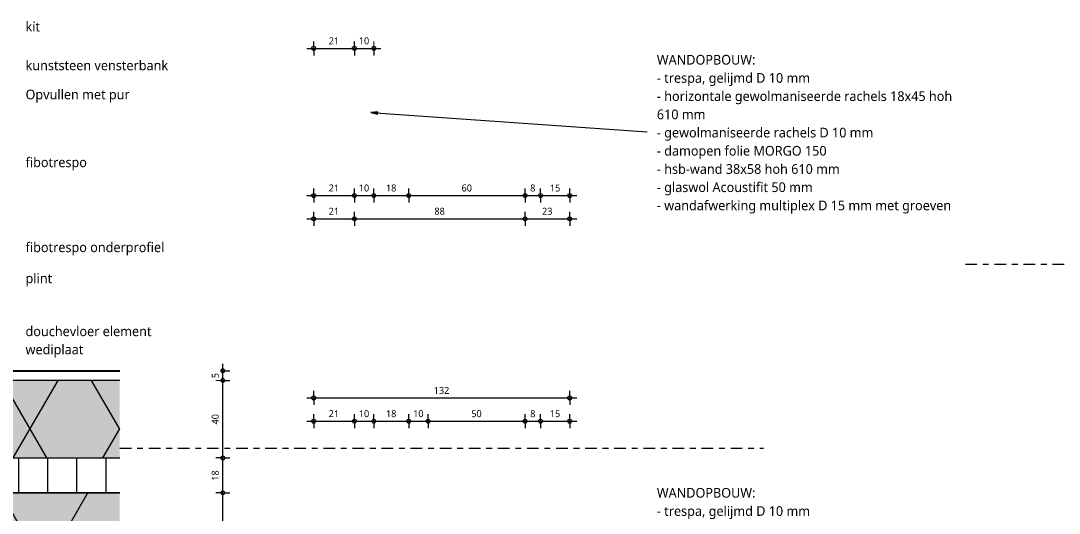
# Model space of a CAD drawing. Header units: millimetres. Extents: x 2457 to 4349, y 3067 to 7524.
# Drawn here: x 3136 to 3671, y 6836 to 7091 of the extents above; entities that cross this region are included whole.
import ezdxf

# ---------------------------------------------------------------- set-up
doc = ezdxf.new("R2010")
doc.units = ezdxf.units.MM
doc.linetypes.add('MV_center', pattern=[15, 6, -3, 3, -3])
for name, color, linetype, lineweight in [('A-ANNO-DIMS', 211, 'Continuous', 13), ('A-ANNO-DIMS-2', 211, 'Continuous', 13), ('A-DETL', 90, 'Continuous', 13), ('A-DETL-GENF', 92, 'Continuous', 18), ('A-DETL-MEDM', 33, 'Continuous', 25), ('G-ANNO-TEXT', 231, 'Continuous', 13)]:
    doc.layers.add(name, color=color, linetype=linetype, lineweight=lineweight)
doc.styles.add('Segoe UI_1', font='segoeui.ttf', dxfattribs={"height": 3.6})
doc.styles.add('Segoe UI_3', font='segoeui.ttf', dxfattribs={"height": 5})
doc.styles.add('Segoe UI_B', font='segoeui.ttf', dxfattribs={"height": 5})
doc.dimstyles.new('1_8_mm', dxfattribs={"dimscale": 304.8, "dimtxt": 3.77051, "dimasz": 0.006562, "dimexe": 0.011811, "dimexo": 0.0625, "dimgap": 0.003281, "dimtad": 1, "dimdec": 0, "dimzin": 0, "dimdsep": 46, "dimtxsty": 'Segoe UI_1', "dimblk1": 'DOTBLANK', "dimblk2": 'DOTBLANK', "dimsah": 1, "dimcen": 0.09, "dimdle": 0.011811, "dimazin": 0, "dimtfac": 1, "dimtdec": 4, "dimtix": 1, "dimtmove": 0, "dimatfit": 3, "dimfxl": 0.011811, "dimfxlon": 1, "dimtvp": 1, "dimtfill": 1, "dimtolj": 1, "dimtzin": 0, "dimarcsym": 2})

# ---------------------------------------------------------------- blocks, each defined once
blk = doc.blocks.new('42 isolatie - Type 1-3779071-Details Strandbaak Strandhuis 2_0')
at = {"layer": 'A-DETL-GENF'}
blk.add_hatch(color=256, dxfattribs=at).paths.add_polyline_path([(4.28, 0.8), (253.82, 0.8), (253.82, 89.8), (73.78, 89.8), (73.78, 79.3), (16.28, 79.3), (14.7, 79.19), (13.17, 78.89), (11.69, 78.39), (10.28, 77.69), (8.97, 76.82), (7.79, 75.79), (6.76, 74.6), (5.89, 73.3), (5.19, 71.89), (4.69, 70.41), (4.38, 68.88), (4.28, 67.3), (4.28, 59.63)])
at = {"layer": 'A-DETL-GENF', "lineweight": 13}
h = blk.add_hatch(dxfattribs=at)
h.set_pattern_fill('FP_13', color=256, style=0, pattern_type=2)
h.set_pattern_definition([(60, (-357.56, 184.11), (-79.674, 46), []), (120, (-357.56, 184.11), (-79.674, -46), [])])
h.paths.add_polyline_path([(4.28, 0.8), (253.82, 0.8), (253.82, 89.8), (73.78, 89.8), (73.78, 79.3), (16.28, 79.3), (14.7, 79.19), (13.17, 78.89), (11.69, 78.39), (10.28, 77.69), (8.97, 76.82), (7.79, 75.79), (6.76, 74.6), (5.89, 73.3), (5.19, 71.89), (4.69, 70.41), (4.38, 68.88), (4.28, 67.3), (4.28, 59.63)])
at = {"layer": 'A-DETL-GENF'}
for p, q in [((253.82, 89.8), (73.78, 89.8)), ((4.28, 0.8), (253.82, 0.8))]:
    blk.add_line(p, q, dxfattribs=at)
blk = doc.blocks.new('00 plaatmateriaal1 - d_18 mm-3252151-Details Strandbaak Strandhuis 2_0')
at = {"layer": 'A-DETL-GENF', "lineweight": 13}
h = blk.add_hatch(dxfattribs=at)
h.set_pattern_fill('FP_1', color=256, style=0, pattern_type=2)
h.set_pattern_definition([(270, (0, 0), (-15, -9e-16), [])])
h.paths.add_polyline_path([(43.96, 18), (43.96, 0), (250, 0), (250, 18), (146.48, 18)])
at = {"layer": 'A-DETL-MEDM', "lineweight": 18}
for p, q in [((224, 18), (43.96, 18)), ((250, 0), (250, 18))]:
    blk.add_line(p, q, dxfattribs=at)
blk = doc.blocks.new('42 isolatie - Type 1-3779572-Details Strandbaak Strandhuis 2_0')
at = {"layer": 'A-DETL-GENF'}
blk.add_hatch(color=256, dxfattribs=at).paths.add_polyline_path([(138.32, 0.8), (138.32, 40.8), (0.28, 40.8), (0.28, 0.8), (35.8, 0.8)])
at = {"layer": 'A-DETL-GENF', "lineweight": 13}
h = blk.add_hatch(dxfattribs=at)
h.set_pattern_fill('FP_19', color=256, style=0, pattern_type=2)
h.set_pattern_definition([(60, (0, 0), (-34.641, 20), []), (120, (0, 0), (-34.641, -20), [])])
h.paths.add_polyline_path([(138.32, 0.8), (138.32, 40.8), (0.28, 40.8), (0.28, 0.8), (35.8, 0.8)])
at = {"layer": 'A-DETL-GENF'}
for p, q in [((138.32, 40.8), (0.28, 40.8)), ((0.28, 40.8), (0.28, 0.8)), ((138.32, 40.8), (0.28, 40.8)), ((0.28, 0.8), (138.32, 0.8)), ((0.28, 0.8), (138.32, 0.8))]:
    blk.add_line(p, q, dxfattribs=at)
blk = doc.blocks.new('42 isolatie - Type 1-3778954-Details Strandbaak Strandhuis 2_0')
at = {"layer": 'A-DETL-GENF'}
h = blk.add_hatch(color=256, dxfattribs=at)
h.paths.add_polyline_path([(0.28, 0.8), (61.21, 0.8), (61.21, 50.8), (0.28, 50.8)])
h.paths.add_polyline_path([(490.59, 50.8), (490.59, 0.8), (520.28, 0.8), (520.28, 50.8)])
at = {"layer": 'A-DETL-GENF', "lineweight": 13}
h = blk.add_hatch(dxfattribs=at)
h.set_pattern_fill('FP_12', color=256, style=0, pattern_type=2)
h.set_pattern_definition([(60, (0, 0), (-45.0333, 26), []), (120, (0, 0), (-45.0333, -26), [])])
h.paths.add_polyline_path([(0.28, 0.8), (61.21, 0.8), (61.21, 50.8), (0.28, 50.8)])
h.paths.add_polyline_path([(490.59, 50.8), (490.59, 0.8), (520.28, 0.8), (520.28, 50.8)])
at = {"layer": 'A-DETL-GENF'}
for p, q in [((61.21, 50.8), (0.28, 50.8)), ((0.28, 50.8), (0.28, 0.8)), ((61.21, 50.8), (0.28, 50.8)), ((520.28, 50.8), (490.59, 50.8)), ((520.28, 50.8), (490.59, 50.8)), ((520.28, 0.8), (520.28, 50.8)), ((0.28, 0.8), (61.21, 0.8)), ((0.28, 0.8), (61.21, 0.8)), ((490.59, 0.8), (520.28, 0.8)), ((490.59, 0.8), (520.28, 0.8))]:
    blk.add_line(p, q, dxfattribs=at)
blk = doc.blocks.new('NLRS_00_DI_maskeer - Type 1-4234634-Details Strandbaak Strandhuis 2_0')
at = {"layer": 'A-DETL-GENF', "linetype": 'MV_center'}
blk.add_line((200, 0), (-100, 0), dxfattribs=at)
blk = doc.blocks.new('NLRS_00_DI_maskeer - Type 1-4234795-Details Strandbaak Strandhuis 2_0')
at = {"layer": 'A-DETL-GENF', "linetype": 'MV_center'}
blk.add_line((232, 0), (-100, 0), dxfattribs=at)
blk = doc.blocks.new('DIMBLOCK61-Details Strandbaak Strandhuis 2_0')
at = {"layer": 'A-ANNO-DIMS-2'}
for p, q in [((3240.2, 6847), (3236.6, 6847)), ((3240.2, 6758), (3240.2, 6847)), ((3240.2, 6847), (3243.8, 6847)), ((3240.2, 6758), (3236.6, 6758)), ((3240.2, 6758), (3243.8, 6758))]:
    blk.add_line(p, q, dxfattribs=at)
for centre in [(3240.2, 6847), (3240.2, 6758)]:
    blk.add_circle(centre, 1, dxfattribs=at)
at = {"layer": 'A-ANNO-DIMS-2', "color": 0, "insert": (3234.5, 6799.76), "char_height": 3.6, "width": 6.5813, "attachment_point": 1, "rotation": 90, "line_spacing_factor": 1.142579, "style": 'Segoe UI_1', "bg_fill": 3, "box_fill_scale": 1.25, "bg_fill_color": 9, "bg_fill_true_color": 13158600, "bg_fill_transparency": 0}
blk.add_mtext('89', dxfattribs=at)
blk = doc.blocks.new('_DotBlank')
at = {"color": 0, "linetype": 'ByBlock', "lineweight": -2}
blk.add_line((-0.5, 0), (-1, 0), dxfattribs=at)
blk.add_circle((0, 0), 0.5, dxfattribs=at)
blk = doc.blocks.new('DIMBLOCK62-Details Strandbaak Strandhuis 2_0')
at = {"layer": 'A-ANNO-DIMS-2'}
for p, q in [((3240.2, 6865), (3236.6, 6865)), ((3240.2, 6847), (3240.2, 6865)), ((3240.2, 6865), (3243.8, 6865)), ((3240.2, 6847), (3236.6, 6847)), ((3240.2, 6847), (3243.8, 6847))]:
    blk.add_line(p, q, dxfattribs=at)
for centre in [(3240.2, 6865), (3240.2, 6847)]:
    blk.add_circle(centre, 1, dxfattribs=at)
at = {"layer": 'A-ANNO-DIMS-2', "color": 0, "insert": (3234.5, 6853.26), "char_height": 3.6, "width": 6.5813, "attachment_point": 1, "rotation": 90, "line_spacing_factor": 1.142579, "style": 'Segoe UI_1', "bg_fill": 3, "box_fill_scale": 1.25, "bg_fill_color": 9, "bg_fill_true_color": 13158600, "bg_fill_transparency": 0}
blk.add_mtext('18', dxfattribs=at)
blk = doc.blocks.new('DIMBLOCK63-Details Strandbaak Strandhuis 2_0')
at = {"layer": 'A-ANNO-DIMS-2'}
for p, q in [((3240.2, 6905), (3236.6, 6905)), ((3240.2, 6865), (3240.2, 6905)), ((3240.2, 6905), (3243.8, 6905)), ((3240.2, 6865), (3236.6, 6865)), ((3240.2, 6865), (3243.8, 6865))]:
    blk.add_line(p, q, dxfattribs=at)
for centre in [(3240.2, 6905), (3240.2, 6865)]:
    blk.add_circle(centre, 1, dxfattribs=at)
at = {"layer": 'A-ANNO-DIMS-2', "color": 0, "insert": (3234.5, 6882.26), "char_height": 3.6, "width": 6.5813, "attachment_point": 1, "rotation": 90, "line_spacing_factor": 1.142579, "style": 'Segoe UI_1', "bg_fill": 3, "box_fill_scale": 1.25, "bg_fill_color": 9, "bg_fill_true_color": 13158600, "bg_fill_transparency": 0}
blk.add_mtext('40', dxfattribs=at)
blk = doc.blocks.new('DIMBLOCK64-Details Strandbaak Strandhuis 2_0')
at = {"layer": 'A-ANNO-DIMS-2'}
for p, q in [((3240.2, 6905), (3240.2, 6913.6)), ((3240.2, 6910), (3236.6, 6910)), ((3240.2, 6910), (3243.8, 6910)), ((3240.2, 6905), (3236.6, 6905)), ((3240.2, 6905), (3243.8, 6905))]:
    blk.add_line(p, q, dxfattribs=at)
for centre in [(3240.2, 6910), (3240.2, 6905)]:
    blk.add_circle(centre, 1, dxfattribs=at)
at = {"layer": 'A-ANNO-DIMS-2', "color": 0, "insert": (3234.5, 6906.13), "char_height": 3.6, "width": 3.2906, "attachment_point": 1, "rotation": 90, "line_spacing_factor": 1.142579, "style": 'Segoe UI_1', "bg_fill": 3, "box_fill_scale": 1.25, "bg_fill_color": 9, "bg_fill_true_color": 13158600, "bg_fill_transparency": 0}
blk.add_mtext('5', dxfattribs=at)
blk = doc.blocks.new('DIMBLOCK71-Details Strandbaak Strandhuis 2_0')
at = {"layer": 'A-ANNO-DIMS-2'}
for p, q in [((3287.05, 6883.96), (3287.05, 6887.56)), ((3308.05, 6883.96), (3308.05, 6887.56)), ((3283.45, 6883.96), (3308.05, 6883.96)), ((3287.05, 6883.96), (3287.05, 6880.36)), ((3308.05, 6883.96), (3308.05, 6880.36))]:
    blk.add_line(p, q, dxfattribs=at)
for centre in [(3287.05, 6883.96), (3308.05, 6883.96)]:
    blk.add_circle(centre, 1, dxfattribs=at)
at = {"layer": 'A-ANNO-DIMS-2', "color": 0, "insert": (3294.81, 6889.66), "char_height": 3.6, "width": 6.5813, "attachment_point": 1, "line_spacing_factor": 1.142579, "style": 'Segoe UI_1', "bg_fill": 3, "box_fill_scale": 1.25, "bg_fill_color": 9, "bg_fill_true_color": 13158600, "bg_fill_transparency": 0}
blk.add_mtext('21', dxfattribs=at)
blk = doc.blocks.new('DIMBLOCK72-Details Strandbaak Strandhuis 2_0')
at = {"layer": 'A-ANNO-DIMS-2'}
for p, q in [((3308.05, 6883.96), (3308.05, 6887.56)), ((3318.05, 6883.96), (3318.05, 6887.56)), ((3308.05, 6883.96), (3318.05, 6883.96)), ((3308.05, 6883.96), (3308.05, 6880.36)), ((3318.05, 6883.96), (3318.05, 6880.36))]:
    blk.add_line(p, q, dxfattribs=at)
for centre in [(3308.05, 6883.96), (3318.05, 6883.96)]:
    blk.add_circle(centre, 1, dxfattribs=at)
at = {"layer": 'A-ANNO-DIMS-2', "color": 0, "insert": (3310.31, 6889.66), "char_height": 3.6, "width": 6.5813, "attachment_point": 1, "line_spacing_factor": 1.142579, "style": 'Segoe UI_1', "bg_fill": 3, "box_fill_scale": 1.25, "bg_fill_color": 9, "bg_fill_true_color": 13158600, "bg_fill_transparency": 0}
blk.add_mtext('10', dxfattribs=at)
blk = doc.blocks.new('DIMBLOCK73-Details Strandbaak Strandhuis 2_0')
at = {"layer": 'A-ANNO-DIMS-2'}
for p, q in [((3318.05, 6883.96), (3318.05, 6887.56)), ((3336.05, 6883.96), (3336.05, 6887.56)), ((3318.05, 6883.96), (3336.05, 6883.96)), ((3318.05, 6883.96), (3318.05, 6880.36)), ((3336.05, 6883.96), (3336.05, 6880.36))]:
    blk.add_line(p, q, dxfattribs=at)
for centre in [(3318.05, 6883.96), (3336.05, 6883.96)]:
    blk.add_circle(centre, 1, dxfattribs=at)
at = {"layer": 'A-ANNO-DIMS-2', "color": 0, "insert": (3324.31, 6889.66), "char_height": 3.6, "width": 6.5813, "attachment_point": 1, "line_spacing_factor": 1.142579, "style": 'Segoe UI_1', "bg_fill": 3, "box_fill_scale": 1.25, "bg_fill_color": 9, "bg_fill_true_color": 13158600, "bg_fill_transparency": 0}
blk.add_mtext('18', dxfattribs=at)
blk = doc.blocks.new('DIMBLOCK74-Details Strandbaak Strandhuis 2_0')
at = {"layer": 'A-ANNO-DIMS-2'}
for p, q in [((3336.05, 6883.96), (3336.05, 6887.56)), ((3346.05, 6883.96), (3346.05, 6887.56)), ((3336.05, 6883.96), (3346.05, 6883.96)), ((3336.05, 6883.96), (3336.05, 6880.36)), ((3346.05, 6883.96), (3346.05, 6880.36))]:
    blk.add_line(p, q, dxfattribs=at)
for centre in [(3336.05, 6883.96), (3346.05, 6883.96)]:
    blk.add_circle(centre, 1, dxfattribs=at)
at = {"layer": 'A-ANNO-DIMS-2', "color": 0, "insert": (3338.31, 6889.66), "char_height": 3.6, "width": 6.5813, "attachment_point": 1, "line_spacing_factor": 1.142579, "style": 'Segoe UI_1', "bg_fill": 3, "box_fill_scale": 1.25, "bg_fill_color": 9, "bg_fill_true_color": 13158600, "bg_fill_transparency": 0}
blk.add_mtext('10', dxfattribs=at)
blk = doc.blocks.new('DIMBLOCK75-Details Strandbaak Strandhuis 2_0')
at = {"layer": 'A-ANNO-DIMS-2'}
for p, q in [((3346.05, 6883.96), (3346.05, 6887.56)), ((3396.05, 6883.96), (3396.05, 6887.56)), ((3346.05, 6883.96), (3396.05, 6883.96)), ((3346.05, 6883.96), (3346.05, 6880.36)), ((3396.05, 6883.96), (3396.05, 6880.36))]:
    blk.add_line(p, q, dxfattribs=at)
for centre in [(3346.05, 6883.96), (3396.05, 6883.96)]:
    blk.add_circle(centre, 1, dxfattribs=at)
at = {"layer": 'A-ANNO-DIMS-2', "color": 0, "insert": (3368.31, 6889.66), "char_height": 3.6, "width": 6.5813, "attachment_point": 1, "line_spacing_factor": 1.142579, "style": 'Segoe UI_1', "bg_fill": 3, "box_fill_scale": 1.25, "bg_fill_color": 9, "bg_fill_true_color": 13158600, "bg_fill_transparency": 0}
blk.add_mtext('50', dxfattribs=at)
blk = doc.blocks.new('DIMBLOCK76-Details Strandbaak Strandhuis 2_0')
at = {"layer": 'A-ANNO-DIMS-2'}
for p, q in [((3396.05, 6883.96), (3396.05, 6887.56)), ((3404.05, 6883.96), (3404.05, 6887.56)), ((3396.05, 6883.96), (3404.05, 6883.96)), ((3396.05, 6883.96), (3396.05, 6880.36)), ((3404.05, 6883.96), (3404.05, 6880.36))]:
    blk.add_line(p, q, dxfattribs=at)
for centre in [(3396.05, 6883.96), (3404.05, 6883.96)]:
    blk.add_circle(centre, 1, dxfattribs=at)
at = {"layer": 'A-ANNO-DIMS-2', "color": 0, "insert": (3398.68, 6889.66), "char_height": 3.6, "width": 3.2906, "attachment_point": 1, "line_spacing_factor": 1.142579, "style": 'Segoe UI_1', "bg_fill": 3, "box_fill_scale": 1.25, "bg_fill_color": 9, "bg_fill_true_color": 13158600, "bg_fill_transparency": 0}
blk.add_mtext('8', dxfattribs=at)
blk = doc.blocks.new('DIMBLOCK77-Details Strandbaak Strandhuis 2_0')
at = {"layer": 'A-ANNO-DIMS-2'}
for p, q in [((3404.05, 6883.96), (3404.05, 6887.56)), ((3419.05, 6883.96), (3419.05, 6887.56)), ((3404.05, 6883.96), (3422.65, 6883.96)), ((3404.05, 6883.96), (3404.05, 6880.36)), ((3419.05, 6883.96), (3419.05, 6880.36))]:
    blk.add_line(p, q, dxfattribs=at)
for centre in [(3404.05, 6883.96), (3419.05, 6883.96)]:
    blk.add_circle(centre, 1, dxfattribs=at)
at = {"layer": 'A-ANNO-DIMS-2', "color": 0, "insert": (3408.81, 6889.66), "char_height": 3.6, "width": 6.5813, "attachment_point": 1, "line_spacing_factor": 1.142579, "style": 'Segoe UI_1', "bg_fill": 3, "box_fill_scale": 1.25, "bg_fill_color": 9, "bg_fill_true_color": 13158600, "bg_fill_transparency": 0}
blk.add_mtext('15', dxfattribs=at)
blk = doc.blocks.new('DIMBLOCK78-Details Strandbaak Strandhuis 2_0')
at = {"layer": 'A-ANNO-DIMS-2'}
for p, q in [((3287.05, 6895.96), (3287.05, 6899.56)), ((3419.05, 6895.96), (3419.05, 6899.56)), ((3283.45, 6895.96), (3422.65, 6895.96)), ((3287.05, 6895.96), (3287.05, 6892.36)), ((3419.05, 6895.96), (3419.05, 6892.36))]:
    blk.add_line(p, q, dxfattribs=at)
for centre in [(3287.05, 6895.96), (3419.05, 6895.96)]:
    blk.add_circle(centre, 1, dxfattribs=at)
at = {"layer": 'A-ANNO-DIMS-2', "color": 0, "insert": (3348.94, 6901.66), "char_height": 3.6, "width": 9.8719, "attachment_point": 1, "line_spacing_factor": 1.142579, "style": 'Segoe UI_1', "bg_fill": 3, "box_fill_scale": 1.25, "bg_fill_color": 9, "bg_fill_true_color": 13158600, "bg_fill_transparency": 0}
blk.add_mtext('132', dxfattribs=at)
blk = doc.blocks.new('DIMBLOCK82-Details Strandbaak Strandhuis 2_0')
at = {"layer": 'A-ANNO-DIMS-2'}
for p, q in [((3287.05, 7000.36), (3287.05, 7003.96)), ((3308.05, 7000.36), (3308.05, 7003.96)), ((3283.45, 7000.36), (3308.05, 7000.36)), ((3287.05, 7000.36), (3287.05, 6996.76)), ((3308.05, 7000.36), (3308.05, 6996.76))]:
    blk.add_line(p, q, dxfattribs=at)
for centre in [(3287.05, 7000.36), (3308.05, 7000.36)]:
    blk.add_circle(centre, 1, dxfattribs=at)
at = {"layer": 'A-ANNO-DIMS-2', "color": 0, "insert": (3294.81, 7006.06), "char_height": 3.6, "width": 6.5813, "attachment_point": 1, "line_spacing_factor": 1.142579, "style": 'Segoe UI_1', "bg_fill": 3, "box_fill_scale": 1.25, "bg_fill_color": 9, "bg_fill_true_color": 13158600, "bg_fill_transparency": 0}
blk.add_mtext('21', dxfattribs=at)
blk = doc.blocks.new('DIMBLOCK83-Details Strandbaak Strandhuis 2_0')
at = {"layer": 'A-ANNO-DIMS-2'}
for p, q in [((3308.05, 7000.36), (3308.05, 7003.96)), ((3318.05, 7000.36), (3318.05, 7003.96)), ((3308.05, 7000.36), (3318.05, 7000.36)), ((3308.05, 7000.36), (3308.05, 6996.76)), ((3318.05, 7000.36), (3318.05, 6996.76))]:
    blk.add_line(p, q, dxfattribs=at)
for centre in [(3308.05, 7000.36), (3318.05, 7000.36)]:
    blk.add_circle(centre, 1, dxfattribs=at)
at = {"layer": 'A-ANNO-DIMS-2', "color": 0, "insert": (3310.31, 7006.06), "char_height": 3.6, "width": 6.5813, "attachment_point": 1, "line_spacing_factor": 1.142579, "style": 'Segoe UI_1', "bg_fill": 3, "box_fill_scale": 1.25, "bg_fill_color": 9, "bg_fill_true_color": 13158600, "bg_fill_transparency": 0}
blk.add_mtext('10', dxfattribs=at)
blk = doc.blocks.new('DIMBLOCK84-Details Strandbaak Strandhuis 2_0')
at = {"layer": 'A-ANNO-DIMS-2'}
for p, q in [((3318.05, 7000.36), (3318.05, 7003.96)), ((3336.05, 7000.36), (3336.05, 7003.96)), ((3318.05, 7000.36), (3336.05, 7000.36)), ((3318.05, 7000.36), (3318.05, 6996.76)), ((3336.05, 7000.36), (3336.05, 6996.76))]:
    blk.add_line(p, q, dxfattribs=at)
for centre in [(3318.05, 7000.36), (3336.05, 7000.36)]:
    blk.add_circle(centre, 1, dxfattribs=at)
at = {"layer": 'A-ANNO-DIMS-2', "color": 0, "insert": (3324.31, 7006.06), "char_height": 3.6, "width": 6.5813, "attachment_point": 1, "line_spacing_factor": 1.142579, "style": 'Segoe UI_1', "bg_fill": 3, "box_fill_scale": 1.25, "bg_fill_color": 9, "bg_fill_true_color": 13158600, "bg_fill_transparency": 0}
blk.add_mtext('18', dxfattribs=at)
blk = doc.blocks.new('DIMBLOCK85-Details Strandbaak Strandhuis 2_0')
at = {"layer": 'A-ANNO-DIMS-2'}
for p, q in [((3336.05, 7000.36), (3336.05, 7003.96)), ((3396.05, 7000.36), (3396.05, 7003.96)), ((3336.05, 7000.36), (3396.05, 7000.36)), ((3336.05, 7000.36), (3336.05, 6996.76)), ((3396.05, 7000.36), (3396.05, 6996.76))]:
    blk.add_line(p, q, dxfattribs=at)
for centre in [(3336.05, 7000.36), (3396.05, 7000.36)]:
    blk.add_circle(centre, 1, dxfattribs=at)
at = {"layer": 'A-ANNO-DIMS-2', "color": 0, "insert": (3363.31, 7006.06), "char_height": 3.6, "width": 6.5813, "attachment_point": 1, "line_spacing_factor": 1.142579, "style": 'Segoe UI_1', "bg_fill": 3, "box_fill_scale": 1.25, "bg_fill_color": 9, "bg_fill_true_color": 13158600, "bg_fill_transparency": 0}
blk.add_mtext('60', dxfattribs=at)
blk = doc.blocks.new('DIMBLOCK86-Details Strandbaak Strandhuis 2_0')
at = {"layer": 'A-ANNO-DIMS-2'}
for p, q in [((3396.05, 7000.36), (3396.05, 7003.96)), ((3404.05, 7000.36), (3404.05, 7003.96)), ((3396.05, 7000.36), (3404.05, 7000.36)), ((3396.05, 7000.36), (3396.05, 6996.76)), ((3404.05, 7000.36), (3404.05, 6996.76))]:
    blk.add_line(p, q, dxfattribs=at)
for centre in [(3396.05, 7000.36), (3404.05, 7000.36)]:
    blk.add_circle(centre, 1, dxfattribs=at)
at = {"layer": 'A-ANNO-DIMS-2', "color": 0, "insert": (3398.68, 7006.06), "char_height": 3.6, "width": 3.2906, "attachment_point": 1, "line_spacing_factor": 1.142579, "style": 'Segoe UI_1', "bg_fill": 3, "box_fill_scale": 1.25, "bg_fill_color": 9, "bg_fill_true_color": 13158600, "bg_fill_transparency": 0}
blk.add_mtext('8', dxfattribs=at)
blk = doc.blocks.new('DIMBLOCK87-Details Strandbaak Strandhuis 2_0')
at = {"layer": 'A-ANNO-DIMS-2'}
for p, q in [((3404.05, 7000.36), (3404.05, 7003.96)), ((3419.05, 7000.36), (3419.05, 7003.96)), ((3404.05, 7000.36), (3422.65, 7000.36)), ((3404.05, 7000.36), (3404.05, 6996.76)), ((3419.05, 7000.36), (3419.05, 6996.76))]:
    blk.add_line(p, q, dxfattribs=at)
for centre in [(3404.05, 7000.36), (3419.05, 7000.36)]:
    blk.add_circle(centre, 1, dxfattribs=at)
at = {"layer": 'A-ANNO-DIMS-2', "color": 0, "insert": (3408.81, 7006.06), "char_height": 3.6, "width": 6.5813, "attachment_point": 1, "line_spacing_factor": 1.142579, "style": 'Segoe UI_1', "bg_fill": 3, "box_fill_scale": 1.25, "bg_fill_color": 9, "bg_fill_true_color": 13158600, "bg_fill_transparency": 0}
blk.add_mtext('15', dxfattribs=at)
blk = doc.blocks.new('DIMBLOCK88-Details Strandbaak Strandhuis 2_0')
at = {"layer": 'A-ANNO-DIMS-2'}
for p, q in [((3283.45, 6988.36), (3308.05, 6988.36)), ((3287.05, 6988.36), (3287.05, 6991.96)), ((3287.05, 6988.36), (3287.05, 6984.76)), ((3308.05, 6988.36), (3308.05, 6991.96)), ((3308.05, 6988.36), (3308.05, 6984.76))]:
    blk.add_line(p, q, dxfattribs=at)
for centre in [(3287.05, 6988.36), (3308.05, 6988.36)]:
    blk.add_circle(centre, 1, dxfattribs=at)
at = {"layer": 'A-ANNO-DIMS-2', "color": 0, "insert": (3294.81, 6994.06), "char_height": 3.6, "width": 6.5813, "attachment_point": 1, "line_spacing_factor": 1.142579, "style": 'Segoe UI_1', "bg_fill": 3, "box_fill_scale": 1.25, "bg_fill_color": 9, "bg_fill_true_color": 13158600, "bg_fill_transparency": 0}
blk.add_mtext('21', dxfattribs=at)
blk = doc.blocks.new('DIMBLOCK89-Details Strandbaak Strandhuis 2_0')
at = {"layer": 'A-ANNO-DIMS-2'}
for p, q in [((3308.05, 6988.36), (3308.05, 6991.96)), ((3308.05, 6988.36), (3396.05, 6988.36)), ((3308.05, 6988.36), (3308.05, 6984.76)), ((3396.05, 6988.36), (3396.05, 6991.96)), ((3396.05, 6988.36), (3396.05, 6984.76))]:
    blk.add_line(p, q, dxfattribs=at)
for centre in [(3308.05, 6988.36), (3396.05, 6988.36)]:
    blk.add_circle(centre, 1, dxfattribs=at)
at = {"layer": 'A-ANNO-DIMS-2', "color": 0, "insert": (3349.31, 6994.06), "char_height": 3.6, "width": 6.5813, "attachment_point": 1, "line_spacing_factor": 1.142579, "style": 'Segoe UI_1', "bg_fill": 3, "box_fill_scale": 1.25, "bg_fill_color": 9, "bg_fill_true_color": 13158600, "bg_fill_transparency": 0}
blk.add_mtext('88', dxfattribs=at)
blk = doc.blocks.new('DIMBLOCK90-Details Strandbaak Strandhuis 2_0')
at = {"layer": 'A-ANNO-DIMS-2'}
for p, q in [((3396.05, 6988.36), (3396.05, 6991.96)), ((3396.05, 6988.36), (3422.65, 6988.36)), ((3396.05, 6988.36), (3396.05, 6984.76)), ((3419.05, 6988.36), (3419.05, 6991.96)), ((3419.05, 6988.36), (3419.05, 6984.76))]:
    blk.add_line(p, q, dxfattribs=at)
for centre in [(3396.05, 6988.36), (3419.05, 6988.36)]:
    blk.add_circle(centre, 1, dxfattribs=at)
at = {"layer": 'A-ANNO-DIMS-2', "color": 0, "insert": (3404.81, 6994.06), "char_height": 3.6, "width": 6.5813, "attachment_point": 1, "line_spacing_factor": 1.142579, "style": 'Segoe UI_1', "bg_fill": 3, "box_fill_scale": 1.25, "bg_fill_color": 9, "bg_fill_true_color": 13158600, "bg_fill_transparency": 0}
blk.add_mtext('23', dxfattribs=at)
blk = doc.blocks.new('DIMBLOCK121-Details Strandbaak Strandhuis 2_0')
at = {"layer": 'A-ANNO-DIMS-2'}
for p, q in [((3287.05, 7076.28), (3287.05, 7079.88)), ((3308.05, 7076.28), (3308.05, 7079.88)), ((3283.45, 7076.28), (3308.05, 7076.28)), ((3287.05, 7076.28), (3287.05, 7072.68)), ((3308.05, 7076.28), (3308.05, 7072.68))]:
    blk.add_line(p, q, dxfattribs=at)
for centre in [(3287.05, 7076.28), (3308.05, 7076.28)]:
    blk.add_circle(centre, 1, dxfattribs=at)
at = {"layer": 'A-ANNO-DIMS-2', "color": 0, "insert": (3294.81, 7081.97), "char_height": 3.6, "width": 6.5813, "attachment_point": 1, "line_spacing_factor": 1.142579, "style": 'Segoe UI_1', "bg_fill": 3, "box_fill_scale": 1.25, "bg_fill_color": 9, "bg_fill_true_color": 13158600, "bg_fill_transparency": 0}
blk.add_mtext('21', dxfattribs=at)
blk = doc.blocks.new('DIMBLOCK122-Details Strandbaak Strandhuis 2_0')
at = {"layer": 'A-ANNO-DIMS-2'}
for p, q in [((3308.05, 7076.28), (3308.05, 7079.88)), ((3318.05, 7076.28), (3318.05, 7079.88)), ((3308.05, 7076.28), (3321.65, 7076.28)), ((3308.05, 7076.28), (3308.05, 7072.68)), ((3318.05, 7076.28), (3318.05, 7072.68))]:
    blk.add_line(p, q, dxfattribs=at)
for centre in [(3308.05, 7076.28), (3318.05, 7076.28)]:
    blk.add_circle(centre, 1, dxfattribs=at)
at = {"layer": 'A-ANNO-DIMS-2', "color": 0, "insert": (3310.31, 7081.97), "char_height": 3.6, "width": 6.5813, "attachment_point": 1, "line_spacing_factor": 1.142579, "style": 'Segoe UI_1', "bg_fill": 3, "box_fill_scale": 1.25, "bg_fill_color": 9, "bg_fill_true_color": 13158600, "bg_fill_transparency": 0}
blk.add_mtext('10', dxfattribs=at)

msp = doc.modelspace()

# ---------------------------------------------------------------- hatches: boundary and pattern name
at = {"layer": 'G-ANNO-TEXT'}
msp.add_hatch(color=7, dxfattribs=at).paths.add_polyline_path([(3316.44, 7043.17), (3319.99, 7042.29), (3320.08, 7043.55)])

# ---------------------------------------------------------------- linework, layer by layer
at = {"layer": 'A-DETL', "lineweight": 25}
msp.add_line((3050.12, 6910), (3187.05, 6910), dxfattribs=at)
at = {"layer": 'G-ANNO-TEXT', "color": 250}
for p, q in [((3320.08, 7043.55), (3316.44, 7043.17)), ((3316.44, 7043.17), (3319.99, 7042.29)), ((3316.44, 7043.17), (3458.99, 7033.18)), ((3319.99, 7042.29), (3320.08, 7043.55))]:
    msp.add_line(p, q, dxfattribs=at)

# ---------------------------------------------------------------- block references
at = {"layer": 'A-DETL-GENF', "rotation": 90.00000000000067}
msp.add_blockref('42 isolatie - Type 1-3778954-Details Strandbaak Strandhuis 2_0', (3396.85, 6669.15), dxfattribs=at)
at = {"layer": 'A-DETL-GENF', "linetype": 'MV_center', "rotation": 180}
for name, p in [('NLRS_00_DI_maskeer - Type 1-4234634-Details Strandbaak Strandhuis 2_0', (3823.05, 6965.05)), ('NLRS_00_DI_maskeer - Type 1-4234795-Details Strandbaak Strandhuis 2_0', (3419.05, 6870.05))]:
    msp.add_blockref(name, p, dxfattribs=at)
at = {"layer": 'A-DETL-GENF'}
for name, p in [('42 isolatie - Type 1-3779572-Details Strandbaak Strandhuis 2_0', (3048.73, 6864.2)), ('42 isolatie - Type 1-3779071-Details Strandbaak Strandhuis 2_0', (2933.23, 6757.2))]:
    msp.add_blockref(name, p, dxfattribs=at)
at = {"layer": 'A-DETL-MEDM', "lineweight": 18, "rotation": 180}
msp.add_blockref('00 plaatmateriaal1 - d_18 mm-3252151-Details Strandbaak Strandhuis 2_0', (3231.01, 6865), dxfattribs=at)

# ---------------------------------------------------------------- texts
at = {"layer": 'G-ANNO-TEXT', "color": 7, "char_height": 5, "attachment_point": 1}
for s, insert, width, style in [('kit', (3138.49, 7090), 9.1392, 'Segoe UI_3'), ('WANDOPBOUW:', (3463.99, 7072.91), 67.8228, 'Segoe UI_B'), ('kunststeen vensterbank', (3138.49, 7070), 88.1856, 'Segoe UI_3'), ('- trespa, gelijmd D 10 mm', (3463.99, 7063.52), 98.2869, 'Segoe UI_3'), ('Opvullen met pur', (3138.49, 7055), 65.8987, 'Segoe UI_3'), ('- horizontale gewolmaniseerde rachels 18x45 hoh ', (3463.99, 7054.13), 188.2362, 'Segoe UI_3'), ('610 mm', (3463.99, 7044.73), 31.1055, 'Segoe UI_3'), ('- gewolmaniseerde rachels D 10 mm', (3463.99, 7035.34), 137.4092, 'Segoe UI_3'), ('- damopen folie MORGO 150', (3463.99, 7025.95), 110.6329, 'Segoe UI_3'), ('fibotrespo', (3138.49, 7020), 38.481, 'Segoe UI_3'), ('- hsb-wand 38x58 hoh 610 mm', (3463.99, 7016.56), 118.0084, 'Segoe UI_3'), ('- glaswol Acoustifit 50 mm', (3463.99, 7007.16), 100.3713, 'Segoe UI_3'), ('- wandafwerking multiplex D 15 mm met groeven', (3463.99, 6997.77), 186.9535, 'Segoe UI_3'), ('fibotrespo onderprofiel', (3138.49, 6976.18), 87.2236, 'Segoe UI_3'), ('plint', (3138.49, 6960.15), 16.8354, 'Segoe UI_3'), ('douchevloer element', (3138.49, 6932.85), 79.3671, 'Segoe UI_3'), ('wediplaat', (3138.49, 6923.46), 36.2363, 'Segoe UI_3'), ('WANDOPBOUW:', (3463.99, 6849.53), 67.8228, 'Segoe UI_B'), ('- trespa, gelijmd D 10 mm', (3463.99, 6840.14), 98.2869, 'Segoe UI_3')]:
    msp.add_mtext(s, dxfattribs=dict(at, insert=insert, width=width, style=style))

# ---------------------------------------------------------------- dimensions: what is measured, and where the dimension line sits
at = {"layer": 'A-ANNO-DIMS'}
for base, p1, p2, picture, middle in [((3308.05, 7076.28), (3287.05, 7079.88), (3308.05, 7079.88), 'DIMBLOCK121-Details Strandbaak Strandhuis 2_0', (3297.55, 7079.12)), ((3308.05, 7000.36), (3287.05, 7003.96), (3308.05, 7003.96), 'DIMBLOCK82-Details Strandbaak Strandhuis 2_0', (3297.55, 7003.2)), ((3308.05, 6883.96), (3287.05, 6880.36), (3308.05, 6880.36), 'DIMBLOCK71-Details Strandbaak Strandhuis 2_0', (3297.55, 6886.8))]:
    dim = msp.add_linear_dim(base=base, p1=p1, p2=p2, dimstyle='1_8_mm', override={"dimpost": '<>', "dimfxl": 21}, dxfattribs=at)
    dim.commit()
    dim.dimension.update_dxf_attribs({"geometry": picture, "text_midpoint": middle})
dim = msp.add_linear_dim(base=(3240.2, 6847), p1=(3236.6, 6758), p2=(3236.6, 6847), angle=90, dimstyle='1_8_mm', override={"dimpost": '<>', "dimfxl": 89}, dxfattribs=at)
dim.commit()
dim.dimension.update_dxf_attribs({"geometry": 'DIMBLOCK61-Details Strandbaak Strandhuis 2_0', "text_midpoint": (3237.33, 6802.5)})

# ---------------------------------------------------------------- next in the draw order: dimensions: what is measured, and where the dimension line sits
for base, p1, p2, picture, middle in [((3318.05, 7076.28), (3308.05, 7079.88), (3318.05, 7079.88), 'DIMBLOCK122-Details Strandbaak Strandhuis 2_0', (3313.05, 7079.15)), ((3318.05, 7000.36), (3308.05, 7003.96), (3318.05, 7003.96), 'DIMBLOCK83-Details Strandbaak Strandhuis 2_0', (3313.05, 7003.23)), ((3318.05, 6883.96), (3308.05, 6880.36), (3318.05, 6880.36), 'DIMBLOCK72-Details Strandbaak Strandhuis 2_0', (3313.05, 6886.83))]:
    dim = msp.add_linear_dim(base=base, p1=p1, p2=p2, dimstyle='1_8_mm', override={"dimpost": '<>', "dimfxl": 10}, dxfattribs=at)
    dim.commit()
    dim.dimension.update_dxf_attribs({"geometry": picture, "text_midpoint": middle})
dim = msp.add_linear_dim(base=(3240.2, 6865), p1=(3236.6, 6847), p2=(3236.6, 6865), angle=90, dimstyle='1_8_mm', override={"dimpost": '<>', "dimfxl": 18}, dxfattribs=at)
dim.commit()
dim.dimension.update_dxf_attribs({"geometry": 'DIMBLOCK62-Details Strandbaak Strandhuis 2_0', "text_midpoint": (3237.33, 6856)})

# ---------------------------------------------------------------- next in the draw order: dimensions: what is measured, and where the dimension line sits
for base, p1, p2, override, picture, middle in [((3336.05, 7000.36), (3318.05, 7003.96), (3336.05, 7003.96), {"dimpost": '<>', "dimfxl": 18}, 'DIMBLOCK84-Details Strandbaak Strandhuis 2_0', (3327.05, 7003.23)), ((3308.05, 6988.36), (3287.05, 6991.96), (3308.05, 6991.96), {"dimpost": '<>', "dimfxl": 21}, 'DIMBLOCK88-Details Strandbaak Strandhuis 2_0', (3297.55, 6991.2)), ((3336.05, 6883.96), (3318.05, 6880.36), (3336.05, 6880.36), {"dimpost": '<>', "dimfxl": 18}, 'DIMBLOCK73-Details Strandbaak Strandhuis 2_0', (3327.05, 6886.83))]:
    dim = msp.add_linear_dim(base=base, p1=p1, p2=p2, dimstyle='1_8_mm', override=override, dxfattribs=at)
    dim.commit()
    dim.dimension.update_dxf_attribs({"geometry": picture, "text_midpoint": middle})
dim = msp.add_linear_dim(base=(3240.2, 6905), p1=(3236.6, 6865), p2=(3236.6, 6905), angle=90, dimstyle='1_8_mm', override={"dimpost": '<>', "dimfxl": 40}, dxfattribs=at)
dim.commit()
dim.dimension.update_dxf_attribs({"geometry": 'DIMBLOCK63-Details Strandbaak Strandhuis 2_0', "text_midpoint": (3237.33, 6885)})

# ---------------------------------------------------------------- next in the draw order: dimensions: what is measured, and where the dimension line sits
for base, p1, p2, override, picture, middle in [((3396.05, 7000.36), (3336.05, 7003.96), (3396.05, 7003.96), {"dimpost": '<>', "dimfxl": 60}, 'DIMBLOCK85-Details Strandbaak Strandhuis 2_0', (3366.05, 7003.22)), ((3346.05, 6883.96), (3336.05, 6880.36), (3346.05, 6887.56), {"dimpost": '<>', "dimfxl": 12.322337}, 'DIMBLOCK74-Details Strandbaak Strandhuis 2_0', (3341.05, 6886.83))]:
    dim = msp.add_linear_dim(base=base, p1=p1, p2=p2, dimstyle='1_8_mm', override=override, dxfattribs=at)
    dim.commit()
    dim.dimension.update_dxf_attribs({"geometry": picture, "text_midpoint": middle})
dim = msp.add_linear_dim(base=(3240.2, 6910), p1=(3236.6, 6905), p2=(3236.6, 6910), angle=90, dimstyle='1_8_mm', override={"dimpost": '<>', "dimfxl": 5}, dxfattribs=at)
dim.commit()
dim.dimension.update_dxf_attribs({"geometry": 'DIMBLOCK64-Details Strandbaak Strandhuis 2_0', "text_midpoint": (3237.36, 6907.5)})

# ---------------------------------------------------------------- next in the draw order: dimensions: what is measured, and where the dimension line sits
for base, p1, p2, override, picture, middle in [((3404.05, 7000.36), (3396.05, 7003.96), (3404.05, 7003.96), {"dimpost": '<>', "dimfxl": 8}, 'DIMBLOCK86-Details Strandbaak Strandhuis 2_0', (3400.05, 7003.22)), ((3396.05, 6883.96), (3346.05, 6887.56), (3396.05, 6887.56), {"dimpost": '<>', "dimfxl": 50}, 'DIMBLOCK75-Details Strandbaak Strandhuis 2_0', (3371.05, 6886.82))]:
    dim = msp.add_linear_dim(base=base, p1=p1, p2=p2, dimstyle='1_8_mm', override=override, dxfattribs=at)
    dim.commit()
    dim.dimension.update_dxf_attribs({"geometry": picture, "text_midpoint": middle})

# ---------------------------------------------------------------- next in the draw order: dimensions: what is measured, and where the dimension line sits
for base, p1, p2, override, picture, middle in [((3419.05, 7000.36), (3404.05, 7003.96), (3419.05, 7003.96), {"dimpost": '<>', "dimfxl": 15}, 'DIMBLOCK87-Details Strandbaak Strandhuis 2_0', (3411.55, 7003.23)), ((3396.05, 6988.36), (3308.05, 6991.96), (3396.05, 6991.96), {"dimpost": '<>', "dimfxl": 88}, 'DIMBLOCK89-Details Strandbaak Strandhuis 2_0', (3352.05, 6991.22)), ((3404.05, 6883.96), (3396.05, 6887.56), (3404.05, 6880.36), {"dimpost": '<>', "dimfxl": 10.762899}, 'DIMBLOCK76-Details Strandbaak Strandhuis 2_0', (3400.05, 6886.82))]:
    dim = msp.add_linear_dim(base=base, p1=p1, p2=p2, dimstyle='1_8_mm', override=override, dxfattribs=at)
    dim.commit()
    dim.dimension.update_dxf_attribs({"geometry": picture, "text_midpoint": middle})

# ---------------------------------------------------------------- next in the draw order: dimensions: what is measured, and where the dimension line sits
for base, p1, p2, override, picture, middle in [((3419.05, 6988.36), (3396.05, 6991.96), (3419.05, 6991.96), {"dimpost": '<>', "dimfxl": 23}, 'DIMBLOCK90-Details Strandbaak Strandhuis 2_0', (3407.55, 6991.22)), ((3419.05, 6883.96), (3404.05, 6880.36), (3419.05, 6880.36), {"dimpost": '<>', "dimfxl": 15}, 'DIMBLOCK77-Details Strandbaak Strandhuis 2_0', (3411.55, 6886.83))]:
    dim = msp.add_linear_dim(base=base, p1=p1, p2=p2, dimstyle='1_8_mm', override=override, dxfattribs=at)
    dim.commit()
    dim.dimension.update_dxf_attribs({"geometry": picture, "text_midpoint": middle})

# ---------------------------------------------------------------- next in the draw order: dimensions: what is measured, and where the dimension line sits
dim = msp.add_linear_dim(base=(3419.05, 6895.96), p1=(3287.05, 6892.36), p2=(3419.05, 6892.36), dimstyle='1_8_mm', override={"dimpost": '<>', "dimfxl": 132}, dxfattribs=at)
dim.commit()
dim.dimension.update_dxf_attribs({"geometry": 'DIMBLOCK78-Details Strandbaak Strandhuis 2_0', "text_midpoint": (3353.05, 6898.83)})

doc.saveas('drawing.dxf')
